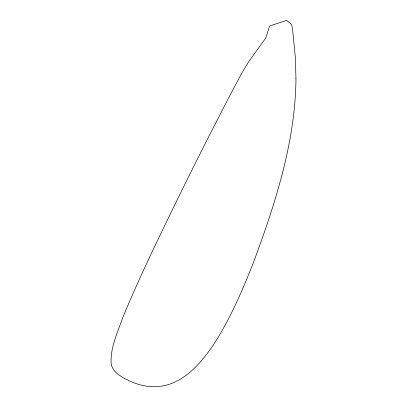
<?xml version="1.0" encoding="UTF-8"?>
<svg xmlns="http://www.w3.org/2000/svg" width="407" height="407" viewBox="0 0 407 407"><rect width="100%" height="100%" fill="white"/><g stroke="black" fill="none" stroke-linecap="round" stroke-linejoin="round"><path stroke-width="0.61" d="M295.96 78.602C295.39 142.145 275.269 203.475 253.449 262.484C241.763 292.063 229.116 321.571 211.243 348.021C200.926 362.52 188.553 376.76 171.612 383.47A65.644 57.117 81.8 0 1 149.405 386.518C140.715 385.638 132.326 382.778 124.71 378.535C118.798 375.188 112.301 370.975 111.167 363.69C110.175 347.624 117.547 332.59 122.716 317.786C132.428 293.951 143.284 270.614 154.248 247.339C178.927 195.619 204.497 144.317 230.947 93.478C237.429 81.649 243.188 69.322 251.104 58.349L265.669 38.161L269.693 25.956L286.62 20.416L291.153 24.105L291.824 25.61L292.562 29.279L295.365 57.484L295.96 78.602"/></g></svg>
